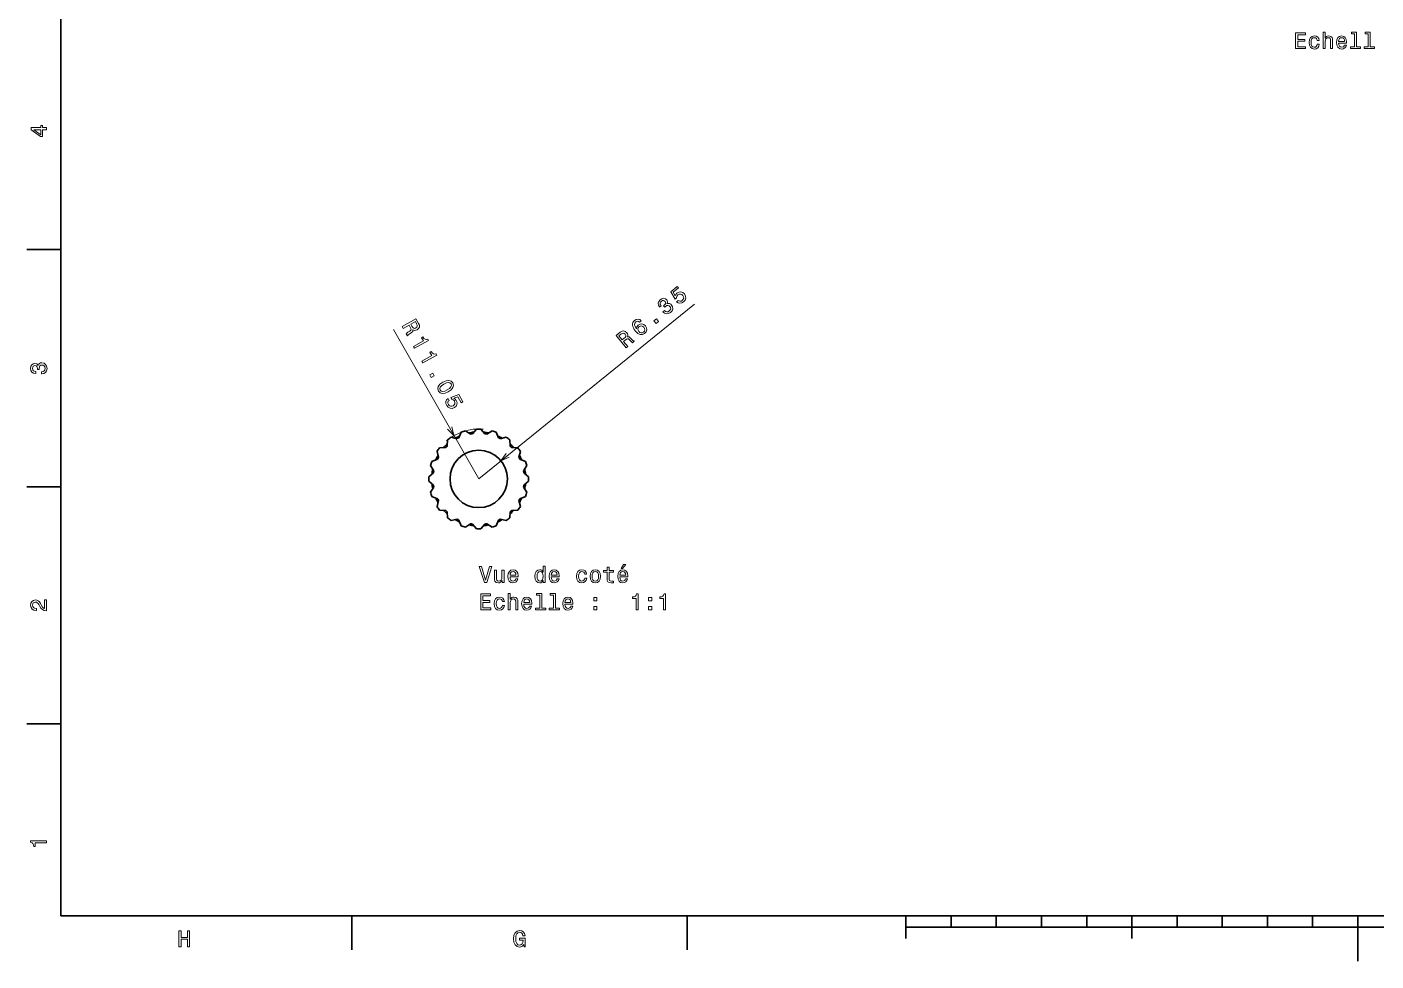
# Model space of a CAD drawing. Extents: x 0 to 594, y 0 to 420.
# Drawn here: x 2.5 to 301, y 0 to 206.8 of the extents above; entities that cross this region are included whole.
import ezdxf

# ---------------------------------------------------------------- set-up
doc = ezdxf.new("R2010")
doc.units = 0

msp = doc.modelspace()

# ---------------------------------------------------------------- linework, layer by layer
at = {"color": 7, "lineweight": 35}
for p, q in [((10, 410), (10, 10)), ((10, 10), (584, 10)), ((197, 7.5), (397, 7.5))]:
    msp.add_line(p, q, dxfattribs=at)
at = {"color": 7, "lineweight": 35, "ltscale": 0.1875}
for p, q in [((10, 157.5), (2.5, 157.5)), ((10, 105), (2.5, 105)), ((10, 52.5), (2.5, 52.5)), ((74.400002, 10), (74.400002, 2.5)), ((148.600006, 10), (148.600006, 2.5))]:
    msp.add_line(p, q, dxfattribs=at)
at = {"color": 7, "lineweight": 13}
for q in [(150.228912, 145.435303), (83.612213, 139.785889)]:
    msp.add_line((102.461739, 106.715508), q, dxfattribs=at)
at = {"color": 7, "lineweight": 35, "ltscale": 0.033661}
for p, q in [((98.080978, 115.812119), (98.583183, 117.061386)), ((99.518402, 117.365257), (100.658997, 116.649765)), ((101.1064, 116.720627), (101.97007, 117.753563)), ((102.953407, 117.753563), (103.817078, 116.720627)), ((104.264481, 116.649765), (105.405075, 117.365257)), ((106.340294, 117.061386), (106.842499, 115.812119)), ((93.820763, 113.601288), (95.164078, 113.692863)), ((95.484383, 114.013168), (95.575958, 115.356483)), ((96.371506, 115.934479), (97.677376, 115.606468)), ((107.246101, 115.606468), (108.551971, 115.934479)), ((109.347519, 115.356483), (109.439095, 114.013168)), ((109.759399, 113.692863), (111.102715, 113.601288)), ((92.11586, 110.594063), (93.365128, 111.096268)), ((93.570778, 111.49987), (93.242767, 112.80574)), ((111.68071, 112.80574), (111.352699, 111.49987)), ((111.55835, 111.096268), (112.807617, 110.594063)), ((91.423683, 107.207176), (92.456619, 108.070847)), ((92.527481, 108.51825), (91.811989, 109.658844)), ((113.111488, 109.658844), (112.395996, 108.51825)), ((112.466858, 108.070847), (113.499794, 107.207176)), ((92.456619, 105.360168), (91.423683, 106.223839)), ((91.811989, 103.772171), (92.527481, 104.912766)), ((112.395996, 104.912766), (113.111488, 103.772171)), ((113.499794, 106.223839), (112.466858, 105.360168)), ((93.365128, 102.334747), (92.11586, 102.836952)), ((93.242767, 100.625275), (93.570778, 101.931145)), ((111.352699, 101.931145), (111.68071, 100.625275)), ((112.807617, 102.836952), (111.55835, 102.334747)), ((95.164078, 99.738152), (93.820763, 99.829727)), ((95.575958, 98.074532), (95.484383, 99.417847)), ((109.439095, 99.417847), (109.347519, 98.074532)), ((111.102715, 99.829727), (109.759399, 99.738152)), ((97.677376, 97.824547), (96.371506, 97.496536)), ((98.583183, 96.369629), (98.080978, 97.618896)), ((100.658997, 96.78125), (99.518402, 96.065758)), ((101.97007, 95.677452), (101.1064, 96.710388)), ((103.817078, 96.710388), (102.953407, 95.677452)), ((105.405075, 96.065758), (104.264481, 96.78125)), ((106.842499, 97.618896), (106.340294, 96.369629)), ((108.551971, 97.496536), (107.246101, 97.824547))]:
    msp.add_line(p, q, dxfattribs=at)
at = {"color": 7, "lineweight": 35, "ltscale": 0.125}
for p, q in [((197, 10), (197, 5)), ((247, 10), (247, 5))]:
    msp.add_line(p, q, dxfattribs=at)
at = {"color": 7, "lineweight": 35, "ltscale": 0.0625}
for p, q in [((207, 10), (207, 7.5)), ((217, 10), (217, 7.5)), ((227, 10), (227, 7.5)), ((237, 10), (237, 7.5)), ((257, 10), (257, 7.5)), ((267, 10), (267, 7.5)), ((277, 10), (277, 7.5)), ((287, 10), (287, 7.5))]:
    msp.add_line(p, q, dxfattribs=at)
at = {"color": 7, "lineweight": 35, "ltscale": 0.25}
msp.add_line((297, 10), (297, 0), dxfattribs=at)
at = {"color": 7, "lineweight": 13}
for points in [[(283.236237, 201.978516), (285.455261, 201.978516), (285.455261, 202.402145), (283.700226, 202.402145), (283.700226, 203.587311), (285.263611, 203.587311), (285.263611, 204.00589), (283.700226, 204.00589), (283.700226, 205.054886), (285.414917, 205.054886), (285.414917, 205.478516), (283.236237, 205.478516)], [(288.012177, 203.789032), (288.450958, 203.789032), (288.360168, 204.19249), (288.143311, 204.510223), (287.80542, 204.706909), (287.366638, 204.782547), (286.882507, 204.681686), (286.514343, 204.399261), (286.282349, 203.940338), (286.20166, 203.325058), (286.277313, 202.714828), (286.504272, 202.260941), (286.862335, 201.978516), (287.351532, 201.88269), (287.785248, 201.958344), (288.123138, 202.170151), (288.355133, 202.503006), (288.455994, 202.946808), (288.032349, 202.946808), (287.956696, 202.664398), (287.815491, 202.452576), (287.61377, 202.321457), (287.366638, 202.281113), (287.059021, 202.346664), (286.837097, 202.548401), (286.700958, 202.876205), (286.655548, 203.340179), (286.700958, 203.794083), (286.842163, 204.121887), (287.069092, 204.323624), (287.366638, 204.394226), (287.628906, 204.348831), (287.825592, 204.232834), (287.956696, 204.041199)], [(289.323425, 201.978516), (289.767212, 201.978516), (289.767212, 203.541916), (289.812622, 203.899979), (289.958862, 204.162231), (290.185822, 204.323624), (290.488403, 204.38414), (290.730469, 204.33371), (290.881775, 204.19754), (290.957428, 203.970596), (290.982635, 203.667999), (290.982635, 201.978516), (291.426453, 201.978516), (291.426453, 203.758774), (291.406281, 204.116852), (291.315491, 204.414398), (291.017944, 204.686722), (290.553955, 204.782547), (290.301819, 204.747253), (290.084961, 204.651428), (289.903381, 204.500122), (289.767212, 204.29335), (289.767212, 205.599548), (289.323425, 205.599548)], [(292.747772, 203.204025), (294.52298, 203.204025), (294.528046, 203.410797), (294.447327, 203.990768), (294.225433, 204.424484), (293.872406, 204.686722), (293.403381, 204.782547), (292.944458, 204.681686), (292.591431, 204.399261), (292.364502, 203.940338), (292.283783, 203.335144), (292.359436, 202.714828), (292.586395, 202.260941), (292.934387, 201.978516), (293.388275, 201.88269), (293.781647, 201.948257), (294.104401, 202.11972), (294.341431, 202.392059), (294.4776, 202.755173), (294.038849, 202.755173), (293.948059, 202.553436), (293.816925, 202.402145), (293.443726, 202.281113), (293.156281, 202.336578), (292.939423, 202.513092), (292.798218, 202.800568), (292.747772, 203.188889)], [(292.747772, 203.577225), (292.803253, 203.925201), (292.939423, 204.182404), (293.146179, 204.338745), (293.418518, 204.394226), (293.685822, 204.338745), (293.892578, 204.182404), (294.018677, 203.925201), (294.064056, 203.577225)], [(296.278046, 205.226349), (296.278046, 202.351715), (295.365204, 202.351715), (295.365204, 201.978516), (297.629608, 201.978516), (297.629608, 202.351715), (296.721832, 202.351715), (296.721832, 205.599548), (295.582062, 205.599548), (295.582062, 205.226349)], [(299.314056, 205.226349), (299.314056, 202.351715), (298.401245, 202.351715), (298.401245, 201.978516), (300.665649, 201.978516), (300.665649, 202.351715), (299.757874, 202.351715), (299.757874, 205.599548), (298.618103, 205.599548), (298.618103, 205.226349)], [(6.833213, 184.02739), (6.833213, 184.481277), (5.965778, 184.481277), (5.965778, 184.98056), (5.56232, 184.98056), (5.56232, 184.481277), (3.408862, 184.481277), (3.408862, 184.022339), (5.521974, 182.489197), (5.965778, 182.489197), (5.965778, 184.02739)], [(5.56232, 182.912827), (3.993876, 184.02739), (5.56232, 184.02739)], [(146.243866, 145.954636), (146.590454, 145.703247), (146.985672, 145.608124), (147.394775, 145.680054), (147.802856, 145.913452), (148.141388, 146.304718), (148.295288, 146.747574), (148.243469, 147.211945), (148.000336, 147.664063), (147.638382, 147.974426), (147.218506, 148.108002), (146.775406, 148.053955), (146.3414, 147.8125), (146.085678, 147.527313), (145.963242, 147.213837), (145.47908, 148.035385), (146.67009, 149.000793), (146.409668, 149.322052), (144.956177, 148.14386), (145.909363, 146.527466), (146.222794, 146.781525), (146.300766, 147.149841), (146.536682, 147.451447), (146.822357, 147.611603), (147.115952, 147.641846), (147.393021, 147.548325), (147.636185, 147.336426), (147.793152, 147.054688), (147.823395, 146.761078), (147.729874, 146.484024), (147.51799, 146.24086), (147.288116, 146.099976), (147.054443, 146.059875), (146.822586, 146.105652), (146.608215, 146.249969)], [(143.208405, 143.734314), (143.230621, 143.706894), (143.598175, 143.381592), (144.010971, 143.248779), (144.44696, 143.303558), (144.884903, 143.548187), (145.238358, 143.945053), (145.404205, 144.365143), (145.377808, 144.798172), (145.162506, 145.207932), (144.943787, 145.413681), (144.70517, 145.53186), (144.446625, 145.5625), (144.172836, 145.515839), (144.255997, 145.933823), (144.072998, 146.343796), (143.766525, 146.601746), (143.41069, 146.696335), (143.018951, 146.618988), (142.601563, 146.365051), (142.299774, 146.016556), (142.169174, 145.625046), (142.215179, 145.207901), (142.451752, 144.795914), (142.473969, 144.768494), (142.822662, 145.051117), (142.650757, 145.327271), (142.606537, 145.590057), (142.682159, 145.83313), (142.881546, 146.059677), (143.110687, 146.193481), (143.326248, 146.231873), (143.524323, 146.171722), (143.705673, 146.020081), (143.826019, 145.79953), (143.836792, 145.594025), (143.735764, 145.382294), (143.531509, 145.177765), (143.375534, 145.057831), (143.626419, 144.748322), (143.812042, 144.911774), (144.087433, 145.076584), (144.347794, 145.131805), (144.581345, 145.067932), (144.782486, 144.899887), (144.923584, 144.637726), (144.946518, 144.377167), (144.852051, 144.125305), (144.641647, 143.896332), (144.363068, 143.735428), (144.087585, 143.706879), (143.821533, 143.802841), (143.568832, 144.026474)], [(85.544579, 140.434509), (85.776833, 140.027039), (87.060608, 140.758759), (87.297852, 140.342529), (87.459526, 140.028336), (87.508072, 139.800583), (87.423416, 139.613007), (87.18988, 139.42186), (86.808037, 139.175186), (86.564514, 139.001556), (86.441132, 138.861572), (86.703354, 138.40152), (86.786606, 138.448959), (86.851845, 138.619659), (87.0597, 138.784576), (87.532944, 139.094955), (87.854156, 139.376709), (87.910629, 139.542419), (87.903976, 139.747604), (88.113403, 139.634781), (88.336685, 139.599503), (88.574417, 139.630524), (88.821625, 139.736603), (89.154701, 140.007721), (89.330841, 140.340302), (89.332512, 140.72438), (89.164711, 141.151184), (88.58532, 142.167694)], [(88.727356, 141.052826), (88.853401, 140.770569), (88.877541, 140.534729), (88.791618, 140.32901), (88.573112, 140.152222), (88.294014, 140.051193), (88.073235, 140.082092), (87.879486, 140.238678), (87.700249, 140.502228), (87.433029, 140.971039), (88.445152, 141.547943)], [(138.413589, 141.723846), (138.081909, 141.98085), (137.718994, 142.076187), (137.331909, 142.009109), (136.945862, 141.780579), (136.736938, 141.565796), (136.597473, 141.329391), (136.519623, 141.065033), (136.510468, 140.771973), (136.567596, 140.461227), (136.694183, 140.12886), (136.890228, 139.774902), (137.157196, 139.413513), (137.670822, 138.908005), (138.189896, 138.66008), (138.696289, 138.66806), (139.186096, 138.928772), (139.508972, 139.307343), (139.649628, 139.726471), (139.602676, 140.168823), (139.370758, 140.59108), (139.002457, 140.909286), (138.590424, 141.049194), (138.166168, 141.003937), (137.770599, 140.787155), (137.461914, 140.407104), (137.364777, 139.958313), (137.074219, 140.43692), (136.9487, 140.848038), (136.991409, 141.187775), (137.207001, 141.466415), (137.428299, 141.593857), (137.64386, 141.632263), (137.852966, 141.574539), (138.053146, 141.431686)], [(138.993912, 140.279114), (139.150879, 139.997375), (139.193619, 139.720398), (139.118942, 139.452118), (138.931305, 139.235107), (138.668396, 139.086914), (138.393646, 139.06546), (138.127594, 139.161407), (137.892273, 139.379639), (137.734558, 139.654297), (137.694992, 139.927368), (137.779938, 140.190979), (137.987915, 140.430969), (138.234406, 140.559357), (138.494965, 140.582306), (138.753922, 140.487091)], [(141.715378, 141.108826), (142.256027, 141.547073), (141.782837, 142.130814), (141.242188, 141.692566)], [(88.055138, 136.029877), (88.282402, 135.631165), (91.345047, 137.376831), (91.175232, 137.674774), (90.863007, 137.601288), (90.59346, 137.656631), (90.350952, 137.837677), (90.126099, 138.150696), (89.815018, 137.973389), (90.219589, 137.26358)], [(135.074417, 135.725693), (135.438766, 136.021042), (134.50827, 137.168945), (134.880463, 137.470642), (135.164246, 137.681183), (135.381073, 137.766068), (135.579895, 137.712997), (135.806458, 137.513611), (136.111847, 137.17688), (136.322723, 136.964798), (136.480896, 136.865784), (136.892258, 137.199234), (136.831909, 137.273666), (136.652893, 137.310318), (136.456406, 137.488647), (136.073303, 137.905197), (135.743118, 138.176392), (135.570435, 138.205215), (135.369064, 138.165329), (135.446381, 138.390289), (135.444931, 138.616333), (135.375717, 138.845886), (135.230911, 139.072571), (134.909302, 139.357208), (134.552521, 139.477005), (134.173264, 139.416275), (133.779388, 139.181396), (132.870453, 138.444626)], [(133.947449, 138.765808), (134.20549, 138.936035), (134.434296, 138.998138), (134.65123, 138.946777), (134.861145, 138.759872), (135.006165, 138.500885), (135.011536, 138.278015), (134.888489, 138.061417), (134.657547, 137.841751), (134.238342, 137.501953), (133.504745, 138.406952)], [(89.905182, 132.784088), (90.132446, 132.385376), (93.195099, 134.131027), (93.025276, 134.42897), (92.713051, 134.355499), (92.443512, 134.410843), (92.200996, 134.591888), (91.976151, 134.904892), (91.665062, 134.727585), (92.069633, 134.017792)], [(5.73379, 129.979111), (5.769093, 129.979111), (6.253242, 130.059799), (6.616354, 130.296829), (6.848343, 130.670029), (6.934078, 131.164276), (6.848343, 131.688766), (6.626441, 132.082138), (6.273415, 132.334305), (5.819525, 132.425079), (5.521974, 132.384735), (5.279899, 132.273788), (5.0933, 132.092224), (4.957133, 131.850143), (4.684798, 132.177963), (4.251081, 132.293961), (3.857709, 132.218307), (3.560158, 132.00145), (3.373559, 131.648422), (3.307997, 131.164276), (3.388689, 130.710388), (3.610591, 130.362396), (3.963617, 130.135452), (4.432637, 130.059799), (4.46794, 130.059799), (4.46794, 130.508652), (4.145173, 130.548996), (3.913184, 130.680115), (3.771974, 130.891937), (3.721542, 131.189484), (3.761888, 131.451736), (3.867795, 131.643372), (4.039265, 131.759369), (4.271254, 131.804764), (4.518372, 131.759369), (4.684798, 131.638336), (4.785663, 131.426514), (4.815922, 131.139053), (4.810879, 130.942368), (5.209294, 130.942368), (5.199208, 131.189484), (5.244596, 131.507217), (5.365634, 131.744247), (5.56232, 131.885452), (5.819525, 131.935883), (6.112032, 131.880417), (6.328891, 131.734161), (6.465058, 131.502167), (6.510447, 131.194534), (6.460014, 130.876801), (6.308718, 130.644821), (6.066643, 130.498566), (5.73379, 130.443085)], [(91.627869, 129.761749), (91.972504, 129.157104), (92.625343, 129.529205), (92.280708, 130.13385)], [(94.533684, 128.116165), (93.883255, 127.658356), (93.509903, 127.172722), (93.399269, 126.674294), (93.562599, 126.163681), (93.916222, 125.767326), (94.401466, 125.608536), (95.007065, 125.686691), (95.734917, 126.008675), (96.378471, 126.468369), (96.602669, 126.706451), (96.758698, 126.952118), (96.869339, 127.450546), (96.712883, 127.959282), (96.352379, 128.357513), (95.862755, 128.513809), (95.254654, 128.440033)], [(94.77343, 127.695541), (95.32357, 127.962677), (95.767197, 128.070404), (96.103027, 128.00061), (96.34922, 127.751999), (96.435181, 127.41787), (96.324104, 127.093338), (96.005348, 126.766533), (95.495171, 126.429298), (94.940651, 126.159668), (94.497032, 126.051941), (94.161194, 126.121735), (93.921883, 126.368462), (93.829041, 126.704475), (93.940117, 127.029007), (94.258873, 127.355812)], [(95.673981, 124.506454), (95.369637, 124.205276), (95.211594, 123.830757), (95.216148, 123.41539), (95.38018, 122.974838), (95.711281, 122.577263), (96.123268, 122.353493), (96.58989, 122.329216), (97.075485, 122.495705), (97.440506, 122.802444), (97.64048, 123.195061), (97.659111, 123.641052), (97.491348, 124.108505), (97.251472, 124.40715), (96.962036, 124.578865), (97.851295, 124.923187), (98.610497, 123.591217), (98.969772, 123.796005), (98.043251, 125.421532), (96.293518, 124.743484), (96.493309, 124.39296), (96.844086, 124.25621), (97.103371, 123.974442), (97.215004, 123.666557), (97.197174, 123.371948), (97.059898, 123.113754), (96.811333, 122.908218), (96.507828, 122.799088), (96.213226, 122.816917), (95.955025, 122.954193), (95.749496, 123.202759), (95.647804, 123.452454), (95.646187, 123.689537), (95.729004, 123.910889), (95.906235, 124.098976)], [(104.857269, 87.314919), (103.979752, 84.334373), (103.077011, 87.314919), (102.597908, 87.314919), (103.727592, 83.809875), (104.231911, 83.809875), (105.33638, 87.314919)], [(109.396179, 85.035378), (111.171394, 85.035378), (111.176437, 85.242149), (111.095741, 85.822121), (110.87384, 86.255844), (110.520813, 86.518089), (110.051796, 86.613907), (109.592865, 86.513046), (109.239838, 86.230621), (109.012894, 85.77169), (108.932198, 85.166504), (109.007851, 84.546188), (109.234795, 84.092293), (109.582779, 83.809875), (110.036667, 83.714058), (110.430038, 83.779617), (110.752808, 83.951088), (110.989838, 84.223419), (111.126007, 84.586533), (110.687241, 84.586533), (110.596466, 84.384804), (110.46534, 84.233505), (110.09214, 84.112473), (109.80468, 84.167946), (109.587822, 84.34446), (109.446609, 84.63192), (109.396179, 85.020248)], [(116.744156, 84.228462), (116.744156, 83.809875), (117.187965, 83.809875), (117.187965, 87.430916), (116.749207, 87.430916), (116.749207, 86.104546), (116.411308, 86.487831), (116.204536, 86.578606), (115.967499, 86.613907), (115.538826, 86.513046), (115.205978, 86.230621), (114.98912, 85.776733), (114.913467, 85.166504), (114.98912, 84.556274), (115.205978, 84.097336), (115.538826, 83.809875), (115.967499, 83.714058), (116.204536, 83.749359), (116.416351, 83.840134)], [(118.504242, 85.035378), (120.279465, 85.035378), (120.284508, 85.242149), (120.203812, 85.822121), (119.981911, 86.255844), (119.628883, 86.518089), (119.159866, 86.613907), (118.700928, 86.513046), (118.347908, 86.230621), (118.120964, 85.77169), (118.040268, 85.166504), (118.115921, 84.546188), (118.342865, 84.092293), (118.690842, 83.809875), (119.144737, 83.714058), (119.538109, 83.779617), (119.86087, 83.951088), (120.097908, 84.223419), (120.23407, 84.586533), (119.795311, 84.586533), (119.704536, 84.384804), (119.57341, 84.233505), (119.200211, 84.112473), (118.91275, 84.167946), (118.695892, 84.34446), (118.55468, 84.63192), (118.504242, 85.020248)], [(125.91275, 85.620392), (126.351509, 85.620392), (126.260727, 86.023849), (126.043869, 86.341576), (125.705978, 86.538261), (125.267212, 86.613907), (124.783066, 86.513046), (124.414909, 86.230621), (124.182922, 85.77169), (124.102234, 85.156418), (124.177879, 84.546188), (124.404823, 84.092293), (124.762894, 83.809875), (125.25209, 83.714058), (125.685806, 83.789703), (126.023697, 84.001518), (126.255692, 84.334373), (126.356552, 84.778175), (125.932922, 84.778175), (125.857269, 84.495758), (125.716064, 84.283936), (125.514336, 84.152817), (125.267212, 84.112473), (124.959579, 84.178032), (124.737679, 84.379761), (124.601509, 84.707573), (124.556122, 85.171547), (124.601509, 85.625435), (124.742722, 85.953247), (124.969666, 86.154976), (125.267212, 86.225578), (125.529465, 86.180191), (125.726151, 86.064201), (125.857269, 85.872559)], [(127.092865, 85.161461), (127.173553, 84.546188), (127.40554, 84.092293), (127.773697, 83.809875), (128.267929, 83.714058), (128.757126, 83.809875), (129.12529, 84.08725), (129.357269, 84.541145), (129.443008, 85.161461), (129.357269, 85.776733), (129.12529, 86.235664), (128.757126, 86.513046), (128.267929, 86.613907), (127.773697, 86.513046), (127.40554, 86.230621), (127.173553, 85.776733)], [(130.855103, 86.049072), (130.855103, 84.692444), (130.885376, 84.253677), (131.026581, 83.951088), (131.309006, 83.774574), (131.788101, 83.714058), (132.312607, 83.739273), (132.312607, 84.122559), (131.929321, 84.092293), (131.581329, 84.132645), (131.39473, 84.25872), (131.314041, 84.470535), (131.29892, 84.768089), (131.29892, 86.049072), (132.312607, 86.049072), (132.312607, 86.427307), (131.29892, 86.427307), (131.29892, 87.219101), (130.855103, 87.219101), (130.855103, 86.427307), (130.088531, 86.427307), (130.088531, 86.049072)], [(133.684357, 85.035378), (135.459579, 85.035378), (135.464615, 85.242149), (135.383926, 85.822121), (135.162018, 86.255844), (134.80899, 86.518089), (134.339981, 86.613907), (133.881042, 86.513046), (133.528015, 86.230621), (133.301071, 85.77169), (133.220383, 85.166504), (133.296036, 84.546188), (133.52298, 84.092293), (133.870956, 83.809875), (134.324844, 83.714058), (134.718231, 83.779617), (135.040985, 83.951088), (135.278015, 84.223419), (135.414185, 84.586533), (134.975433, 84.586533), (134.884644, 84.384804), (134.753525, 84.233505), (134.380325, 84.112473), (134.092865, 84.167946), (133.876007, 84.34446), (133.734787, 84.63192), (133.684357, 85.020248)], [(133.992004, 86.886246), (134.289551, 86.886246), (134.990555, 87.743591), (134.496323, 87.743591)], [(108.059723, 86.518089), (107.615921, 86.518089), (107.615921, 84.954689), (107.565483, 84.591576), (107.419235, 84.32933), (107.192284, 84.167946), (106.894737, 84.117516), (106.657707, 84.15786), (106.506409, 84.278893), (106.42067, 84.485664), (106.400497, 84.778175), (106.400497, 86.518089), (105.956696, 86.518089), (105.956696, 84.737831), (105.971825, 84.379761), (106.06765, 84.082207), (106.360153, 83.809875), (106.829178, 83.714058), (107.081337, 83.749359), (107.298195, 83.840134), (107.484795, 83.996475), (107.636093, 84.223419), (107.636093, 83.809875), (108.059723, 83.809875)], [(109.396179, 85.408577), (109.451653, 85.756561), (109.587822, 86.013763), (109.794594, 86.170105), (110.066925, 86.225578), (110.334213, 86.170105), (110.540993, 86.013763), (110.667068, 85.756561), (110.712463, 85.408577)], [(116.043152, 86.215492), (116.335655, 86.14489), (116.557556, 85.948204), (116.688683, 85.620392), (116.73912, 85.166504), (116.688683, 84.707573), (116.557556, 84.379761), (116.335655, 84.178032), (116.043152, 84.112473), (115.765778, 84.178032), (115.553955, 84.379761), (115.41275, 84.712616), (115.367355, 85.166504), (115.41275, 85.615349), (115.553955, 85.943161), (115.765778, 86.14489)], [(118.504242, 85.408577), (118.559723, 85.756561), (118.695892, 86.013763), (118.902664, 86.170105), (119.174995, 86.225578), (119.442291, 86.170105), (119.649063, 86.013763), (119.775139, 85.756561), (119.820526, 85.408577)], [(127.546753, 85.166504), (127.59214, 85.620392), (127.733353, 85.948204), (127.960297, 86.149933), (128.267929, 86.220535), (128.570526, 86.149933), (128.79747, 85.953247), (128.93869, 85.620392), (128.98912, 85.166504), (128.93869, 84.707573), (128.79747, 84.374718), (128.570526, 84.172989), (128.267929, 84.10743), (127.960297, 84.172989), (127.733353, 84.374718), (127.59214, 84.707573)], [(133.684357, 85.408577), (133.739838, 85.756561), (133.876007, 86.013763), (134.082779, 86.170105), (134.355103, 86.225578), (134.622406, 86.170105), (134.829178, 86.013763), (134.955261, 85.756561), (135.000641, 85.408577)], [(102.92067, 77.763046), (105.139694, 77.763046), (105.139694, 78.186676), (103.384651, 78.186676), (103.384651, 79.371834), (104.948051, 79.371834), (104.948051, 79.790421), (103.384651, 79.790421), (103.384651, 80.839417), (105.09935, 80.839417), (105.09935, 81.263046), (102.92067, 81.263046)], [(109.007851, 77.763046), (109.451653, 77.763046), (109.451653, 79.326447), (109.49704, 79.684517), (109.643295, 79.946762), (109.870239, 80.108147), (110.172836, 80.168663), (110.414909, 80.118233), (110.566208, 79.982063), (110.641853, 79.755119), (110.667068, 79.45253), (110.667068, 77.763046), (111.11087, 77.763046), (111.11087, 79.543304), (111.090698, 79.901375), (110.999924, 80.198929), (110.70237, 80.47126), (110.238396, 80.567078), (109.986237, 80.531776), (109.769379, 80.435959), (109.587822, 80.28466), (109.451653, 80.077888), (109.451653, 81.384087), (109.007851, 81.384087)], [(115.962463, 81.010887), (115.962463, 78.136246), (115.049637, 78.136246), (115.049637, 77.763046), (117.314041, 77.763046), (117.314041, 78.136246), (116.406265, 78.136246), (116.406265, 81.384087), (115.266495, 81.384087), (115.266495, 81.010887)], [(118.998482, 81.010887), (118.998482, 78.136246), (118.085655, 78.136246), (118.085655, 77.763046), (120.350067, 77.763046), (120.350067, 78.136246), (119.442291, 78.136246), (119.442291, 81.384087), (118.302521, 81.384087), (118.302521, 81.010887)], [(137.285217, 77.763046), (137.744156, 77.763046), (137.744156, 81.288261), (137.401215, 81.288261), (137.31044, 80.980629), (137.128876, 80.773849), (136.851501, 80.652817), (136.468216, 80.612473), (136.468216, 80.254402), (137.285217, 80.254402)], [(143.357269, 77.763046), (143.816193, 77.763046), (143.816193, 81.288261), (143.473267, 81.288261), (143.382477, 80.980629), (143.200928, 80.773849), (142.923553, 80.652817), (142.540268, 80.612473), (142.540268, 80.254402), (143.357269, 80.254402)], [(6.833213, 77.519447), (6.833213, 79.925072), (6.399496, 79.925072), (6.399496, 78.023773), (6.162464, 78.129684), (5.965778, 78.311241), (5.607709, 78.871033), (5.456412, 79.168587), (5.239553, 79.501442), (4.987392, 79.738472), (4.689842, 79.874641), (4.351945, 79.925072), (3.928314, 79.839333), (3.595461, 79.602303), (3.383646, 79.239189), (3.307997, 78.770172), (3.393732, 78.286018), (3.630764, 77.91787), (4.009006, 77.680832), (4.508286, 77.600143), (4.578891, 77.600143), (4.578891, 78.059074), (4.538545, 78.059074), (4.195605, 78.104462), (3.943444, 78.240631), (3.782061, 78.457489), (3.726585, 78.744957), (3.777017, 79.03746), (3.903098, 79.254318), (4.099784, 79.395531), (4.346902, 79.445961), (4.578891, 79.41066), (4.775577, 79.314842), (4.947046, 79.153458), (5.098343, 78.931557), (5.259727, 78.634003), (5.572406, 78.139771), (5.90526, 77.791786), (6.308718, 77.585014), (6.818084, 77.519447)], [(107.696609, 79.573563), (108.135368, 79.573563), (108.044594, 79.97702), (107.827736, 80.294746), (107.489838, 80.491432), (107.051079, 80.567078), (106.566925, 80.466217), (106.198769, 80.183792), (105.966782, 79.724861), (105.886093, 79.109589), (105.961739, 78.499359), (106.188683, 78.045464), (106.546753, 77.763046), (107.03595, 77.667229), (107.469666, 77.742874), (107.807556, 77.954689), (108.039551, 78.287544), (108.140411, 78.731346), (107.716782, 78.731346), (107.641136, 78.448929), (107.499924, 78.237106), (107.298195, 78.105988), (107.051079, 78.065643), (106.743439, 78.131203), (106.521538, 78.332932), (106.385368, 78.660744), (106.339981, 79.124718), (106.385368, 79.578606), (106.526581, 79.906418), (106.753525, 80.108147), (107.051079, 80.178749), (107.313324, 80.133362), (107.51001, 80.017372), (107.641136, 79.825729)], [(112.432198, 78.988548), (114.207413, 78.988548), (114.212463, 79.19532), (114.131767, 79.775291), (113.909866, 80.209015), (113.556839, 80.47126), (113.087822, 80.567078), (112.628883, 80.466217), (112.275864, 80.183792), (112.048912, 79.724861), (111.968224, 79.119675), (112.043869, 78.499359), (112.270813, 78.045464), (112.618797, 77.763046), (113.072693, 77.667229), (113.466064, 77.732788), (113.788826, 77.904259), (114.025864, 78.17659), (114.162025, 78.539703), (113.723267, 78.539703), (113.632492, 78.337975), (113.501366, 78.186676), (113.128166, 78.065643), (112.840698, 78.121117), (112.62384, 78.29763), (112.482635, 78.585091), (112.432198, 78.973419)], [(112.432198, 79.361748), (112.487679, 79.709732), (112.62384, 79.966934), (112.830612, 80.123276), (113.102951, 80.178749), (113.370239, 80.123276), (113.577011, 79.966934), (113.703094, 79.709732), (113.748482, 79.361748)], [(121.540268, 78.988548), (123.315483, 78.988548), (123.320526, 79.19532), (123.239838, 79.775291), (123.017937, 80.209015), (122.664909, 80.47126), (122.195892, 80.567078), (121.736954, 80.466217), (121.383926, 80.183792), (121.156982, 79.724861), (121.076294, 79.119675), (121.151939, 78.499359), (121.378883, 78.045464), (121.726868, 77.763046), (122.180756, 77.667229), (122.574127, 77.732788), (122.896896, 77.904259), (123.133926, 78.17659), (123.270096, 78.539703), (122.831337, 78.539703), (122.740555, 78.337975), (122.609436, 78.186676), (122.236237, 78.065643), (121.948769, 78.121117), (121.731911, 78.29763), (121.590698, 78.585091), (121.540268, 78.973419)], [(121.540268, 79.361748), (121.595749, 79.709732), (121.731911, 79.966934), (121.938683, 80.123276), (122.211021, 80.178749), (122.47831, 80.123276), (122.685081, 79.966934), (122.811165, 79.709732), (122.856552, 79.361748)], [(127.919952, 79.719818), (128.615921, 79.719818), (128.615921, 80.47126), (127.919952, 80.47126)], [(127.919952, 77.763046), (128.615921, 77.763046), (128.615921, 78.514488), (127.919952, 78.514488)], [(140.064041, 79.719818), (140.76001, 79.719818), (140.76001, 80.47126), (140.064041, 80.47126)], [(140.064041, 77.763046), (140.76001, 77.763046), (140.76001, 78.514488), (140.064041, 78.514488)], [(6.833213, 26.159222), (6.833213, 26.618156), (3.307997, 26.618156), (3.307997, 26.275217), (3.615634, 26.184439), (3.822406, 26.002882), (3.943444, 25.725506), (3.98379, 25.34222), (4.341859, 25.34222), (4.341859, 26.159222)], [(36.129971, 3.166787), (36.598988, 3.166787), (36.598988, 4.810879), (38.001007, 4.810879), (38.001007, 3.166787), (38.464985, 3.166787), (38.464985, 6.666787), (38.001007, 6.666787), (38.001007, 5.239553), (36.598988, 5.239553), (36.598988, 6.666787), (36.129971, 6.666787)], [(112.422913, 3.635807), (112.508644, 3.166787), (112.760803, 3.166787), (112.760803, 5.057997), (111.484871, 5.057997), (111.484871, 4.629323), (112.271614, 4.629323), (112.271614, 4.599063), (112.21109, 4.135087), (112.049713, 3.792147), (111.802589, 3.575288), (111.494957, 3.504683), (111.152016, 3.595461), (110.884727, 3.867795), (110.713257, 4.316643), (110.652733, 4.931916), (110.708214, 5.542147), (110.879684, 5.990994), (111.152016, 6.263329), (111.520172, 6.35915), (111.772331, 6.308718), (111.979103, 6.167507), (112.130402, 5.930475), (112.216141, 5.612752), (112.715416, 5.612752), (112.58429, 6.096902), (112.337173, 6.460014), (111.989189, 6.681916), (111.55043, 6.762608), (110.975502, 6.636527), (110.541786, 6.268372), (110.264404, 5.6884), (110.168587, 4.916787), (110.264404, 4.14013), (110.541786, 3.560158), (110.950287, 3.192003), (111.464699, 3.070965), (111.752159, 3.111311), (112.009361, 3.212176), (112.23127, 3.388689)]]:
    msp.add_lwpolyline(points, close=True, dxfattribs=at)
for points in [[(95.584015, 117.736732), (96.990372, 116.314705), (96.483452, 118.24939)], [(108.569443, 112.332718), (107.394661, 110.714104), (109.221352, 111.528473)]]:
    msp.add_lwpolyline(points, dxfattribs=at)
at = {"color": 7, "lineweight": 35}
msp.add_circle((102.461739, 106.715508), 6.35, dxfattribs=at)
at = {"color": 7, "lineweight": 13}
msp.add_arc((102.461739, 106.715508), 11.049, 84.921675, 130.053577, dxfattribs=at)
at = {"color": 7, "lineweight": 35}
for radius, start, end in [(11.049, 105.449542, 110.550457), (10.40836, 95.865947, 102.134052), (10.40836, 95.865947, 102.134052), (10.0965, 97.714606, 100.285393), (11.049, 87.449542, 92.550457), (10.40836, 77.865953, 84.134052), (10.40836, 77.865953, 84.134052), (10.0965, 79.714612, 82.285393), (11.049, 69.449541, 74.550463), (11.049, 141.449543, 146.550465), (10.40836, 131.865954, 138.134046), (10.40836, 131.865954, 138.134046), (10.0965, 133.714613, 136.285387), (11.049, 123.449536, 128.550458), (10.40836, 113.865947, 120.134053), (10.40836, 113.865947, 120.134053), (10.0965, 115.714606, 118.285394), (10.40836, 59.865946, 66.134051), (10.40836, 59.865946, 66.134051), (10.0965, 61.714611, 64.285392), (11.049, 51.449541, 56.550459), (10.40836, 41.865948, 48.134051), (10.40836, 41.865948, 48.134051), (10.0965, 43.714611, 46.285392), (11.049, 33.44954, 38.550459), (11.049, 159.449537, 164.550459), (10.40836, 149.865948, 156.134054), (10.40836, 149.865948, 156.134054), (10.0965, 151.714607, 154.285395), (10.0965, 25.714609, 28.285391), (10.40836, 23.86595, 30.134054), (11.049, 15.44954, 20.55046), (10.40836, 167.865955, 174.134047), (10.40836, 167.865955, 174.134047), (10.0965, 169.714614, 172.285388), (10.0965, 7.714608, 10.285391), (10.40836, 5.86595, 12.13405), (11.049, 177.449544, 182.550456), (10.40836, 185.865953, 192.134045), (10.40836, 185.865953, 192.134045), (10.0965, 187.714612, 190.285386), (10.0965, 349.714609, 352.285392), (10.40836, 347.86595, 354.13405), (11.049, 357.44954, 2.55046), (11.049, 195.449541, 200.550463), (10.40836, 203.865946, 210.134052), (10.40836, 203.865946, 210.134052), (10.0965, 205.714605, 208.285393), (10.0965, 331.714609, 334.285391), (10.40836, 329.865946, 336.13405), (11.049, 339.44954, 344.55046), (11.049, 213.449535, 218.550457), (10.40836, 221.865954, 228.134046), (10.0965, 223.714613, 226.285387), (10.40836, 311.865949, 318.134052), (10.0965, 313.714608, 316.285389), (11.049, 321.449541, 326.55046), (11.049, 231.449542, 236.550464), (10.40836, 239.865947, 246.134053), (10.0965, 241.714606, 244.285394), (11.049, 249.449543, 254.550458), (10.40836, 257.865948, 264.134053), (10.0965, 259.714607, 262.285394), (11.049, 267.449543, 272.550458), (10.40836, 275.865948, 282.134047), (10.0965, 277.714607, 280.285388), (11.049, 285.449537, 290.550459), (10.40836, 293.865949, 300.134054), (10.0965, 295.714608, 298.285389), (11.049, 303.449541, 308.550459)]:
    msp.add_arc((102.461739, 106.715508), radius, start, end, dxfattribs=at)

doc.saveas('drawing.dxf')
